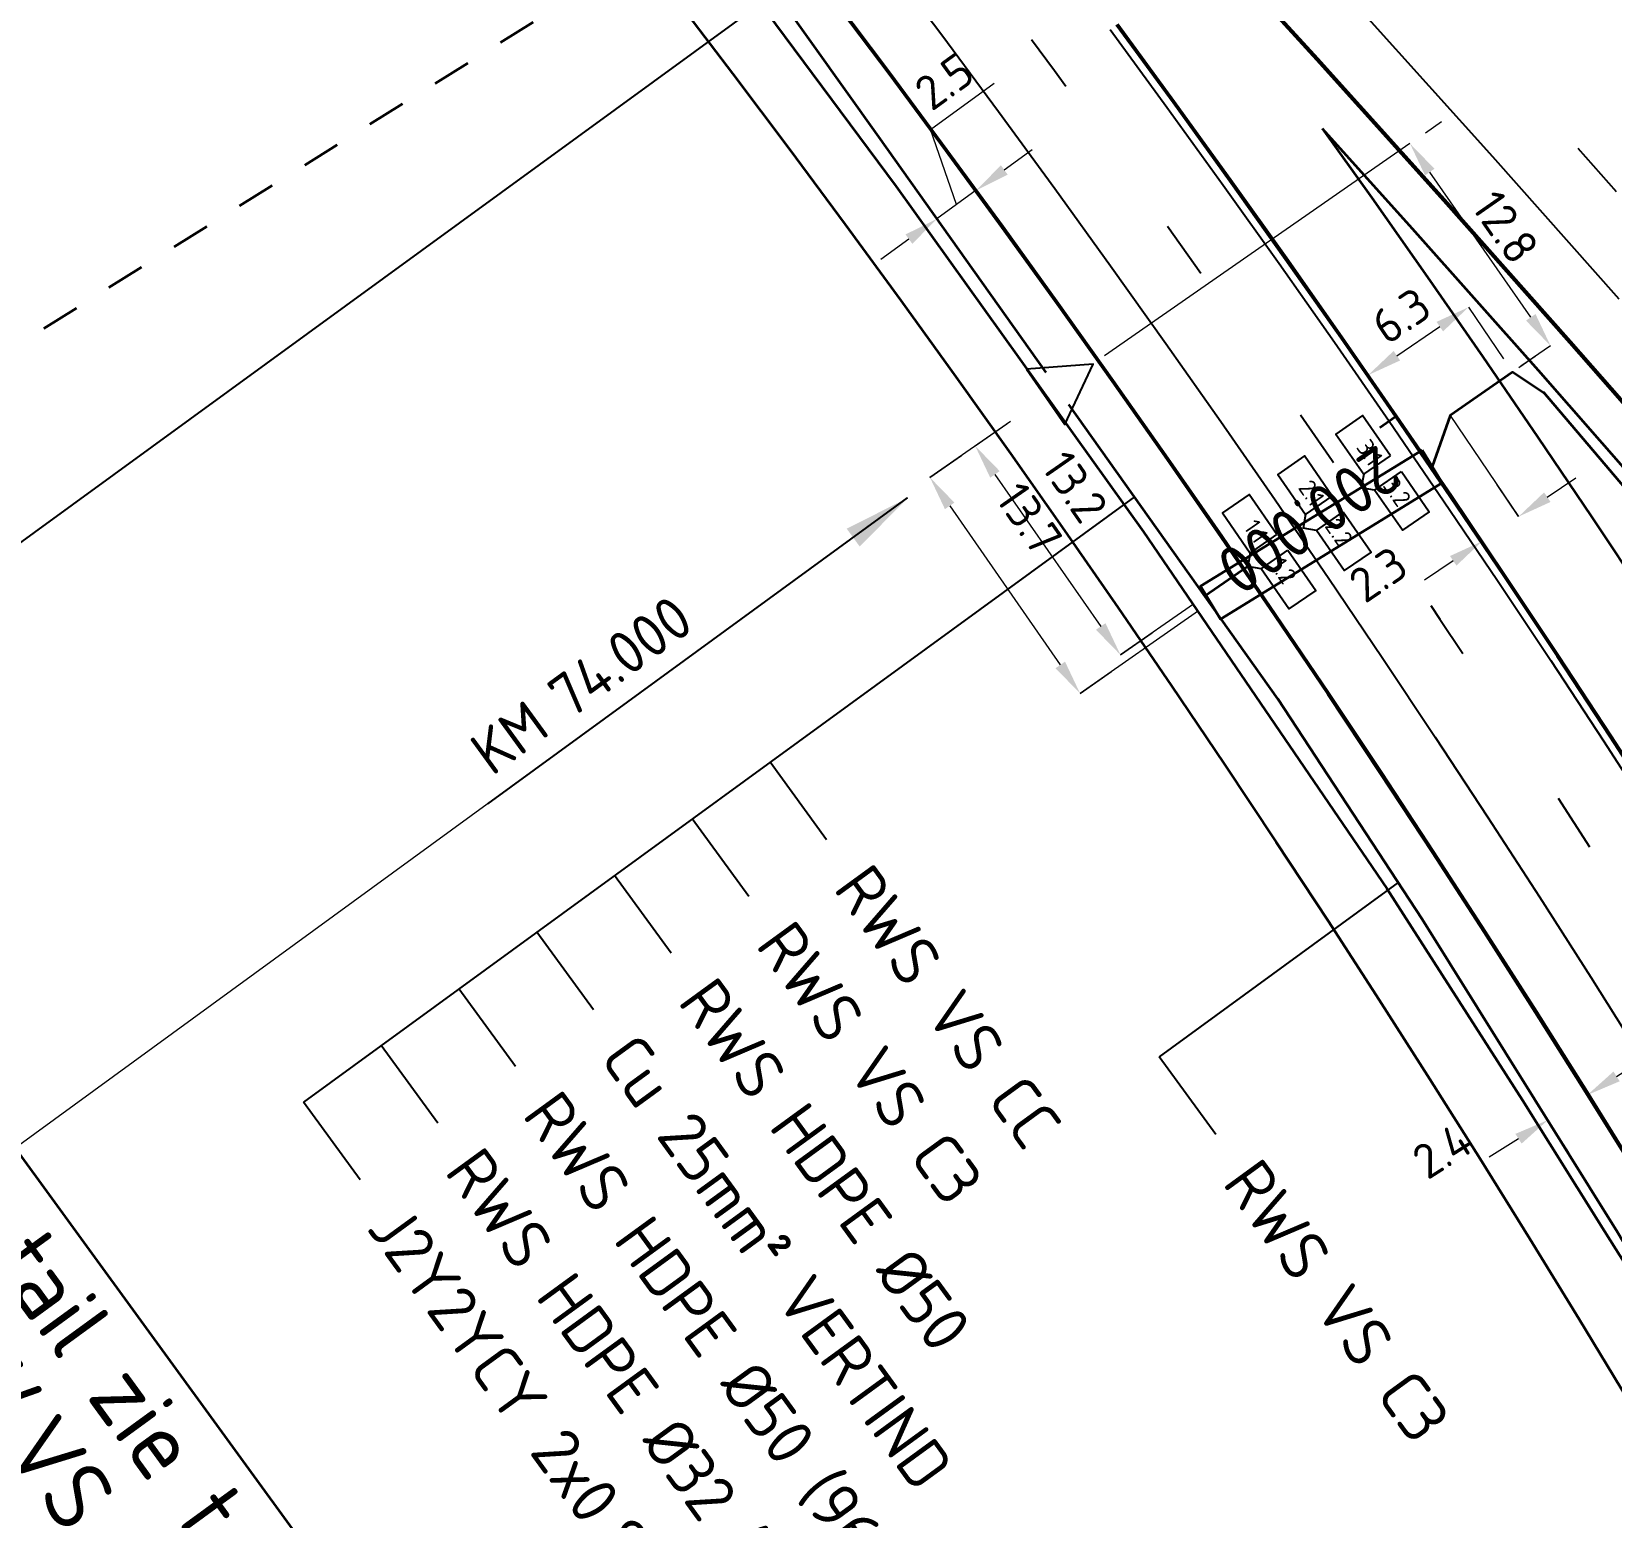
# Model space of a CAD drawing. Header units: metres. Extents: x 134219 to 139178, y 438661 to 444352.
# Drawn here: x 135017.6 to 135099.7, y 443465.8 to 443543 of the extents above; entities that cross this region are included whole.
import ezdxf
from ezdxf.enums import TextEntityAlignment as Align

# ---------------------------------------------------------------- set-up
doc = ezdxf.new("R2010")
doc.units = ezdxf.units.M
for name, pattern in [('13strp', [4, 1, -3]), ('39strp', [12, 3, -9]), ('XX-FASEGRENS', [4, 2, -2])]:
    doc.linetypes.add(name, pattern=pattern)
doc.layers.get('DEFPOINTS').update_dxf_attribs({"color": 193})
for name, color, linetype, lineweight in [('N-WE-AM-KILOMETRERING-S', 7, 'Continuous', 25), ('N-WE-KG-FASEGRENS-G', 7, 'XX-FASEGRENS', 35), ('N-WE-KL-ET_LS_OV-T35', 3, 'Continuous', 35), ('N-WE-KL-ET_LS_OV_KABEL-G', 10, 'KL-LS-OV-N', 35), ('N-WE-KL-ET_LS_OV_KABEL-M', 7, 'Continuous', 18), ('N-WE-KL-ET_LS_OV_KABEL-T25', 7, 'Continuous', 25), ('N-WE-KL-ET_MANTELBUIS-G', 10, 'Continuous', 35), ('N-WE-KL-MONITORING-T18', 1, 'Continuous', 25), ('N-WE-VW-VS-S', 160, 'Continuous', 25), ('N-WE-VW-VS-T18', 10, 'Continuous', 18), ('N-WE-VW-VS-T25', 7, 'Continuous', 25), ('N-WE-VW-VS_DRAAGCONSTRUCTIE-T18', 1, 'Continuous', 18), ('N-WE-VW-VS_DRAAGCONSTRUCTIE-T25', 7, 'Continuous', 25), ('Utd-ondergr-bs', 8, 'Continuous', 35), ('Utd-ondergr-nw', 8, '13strp', 35), ('X-XX-AL-AANPIJLING-G', 7, 'Continuous', 18), ('X-XX-AL-AANPIJLING-S', 7, 'Continuous', 25)]:
    doc.layers.add(name, color=color, linetype=linetype, lineweight=lineweight)
doc.layers.add('N-WE-KL-MONITORING-T25', color=2, linetype='Continuous')
doc.layers.add('Utd-weg-nw', color=8, linetype='Continuous')
doc.styles.add('alm a2ee v011$0$rtw_iso', font='NLCS-ISO.ttf')
doc.styles.add('ISO18', font='NLCS-ISO.ttf')
doc.styles.add('ISO25', font='NLCS-ISO.ttf')
doc.styles.add('NLCS-ISO', font='NLCS-ISO.ttf')
doc.styles.add('NLCS_18', font='NLCS-ISO.ttf', dxfattribs={"height": 1.799999952316284})
doc.linetypes.add('KL-LS-OV-N', pattern='A,4,-1,[103,NLCS.SHX,S=0.75,R=0,X=0,Y=0],-1,4,-1.5,["0V",Standard,S=1,R=0,X=0,Y=-0.5],-3', length=14.5)
doc.dimstyles.new('NLCS_t18_pijl_Dimension_l3_h1', dxfattribs={"dimtxt": 1.799999952316284, "dimasz": 1.8, "dimexe": 2, "dimexo": 2, "dimgap": 0.7, "dimtad": 1, "dimdec": 1, "dimzin": 0, "dimdsep": 46, "dimtxsty": 'NLCS_18', "dimcen": 2.5, "dimdle": 2, "dimclrd": 256, "dimclre": 256, "dimclrt": 256, "dimadec": 1, "dimazin": 0, "dimtfac": 1, "dimtdec": 1, "dimtofl": 0, "dimtmove": 1, "dimatfit": 0, "dimfxl": 0, "dimtolj": 1, "dimtzin": 0, "dimlwd": 18, "dimlwe": 18, "dimarcsym": 0})
doc.dimstyles.new('UTD', dxfattribs={"dimtxt": 1.8, "dimasz": 1.8, "dimexe": 0, "dimexo": 0, "dimgap": 0.5, "dimtad": 1, "dimdec": 1, "dimzin": 1, "dimdsep": 46, "dimtxsty": 'ISO18', "dimcen": 2.5, "dimclrd": 256, "dimclre": 256, "dimclrt": 1, "dimadec": 0, "dimazin": 0, "dimtfac": 1, "dimtdec": 1, "dimtmove": 0, "dimatfit": 3, "dimfxl": 0, "dimlwd": -1, "dimlwe": -1, "dimarcsym": 0})

# ---------------------------------------------------------------- blocks, each defined once
blk = doc.blocks.new('*D175')
at = {"layer": 'DEFPOINTS', "color": 0, "transparency": 16777216}
for p in [(135066.7015253324, 443534.7937759616), (135064.6594179234, 443533.3122893873), (135064.6594179233, 443533.3122893875)]:
    blk.add_point(p, dxfattribs=at)
at = {"layer": 'N-WE-KL-ET_LS_OV_KABEL-M', "linetype": 'Continuous', "lineweight": 18, "transparency": 16777216}
for p, q in [((135064.3201403175, 443537.9461321494), (135067.6388025337, 443540.3537202596)), ((135065.6804716278, 443534.0530326746), (135064.3201403175, 443537.9461321494)), ((135068.1584990137, 443535.8507658822), (135069.6154726949, 443536.9077558026)), ((135066.7015253324, 443534.7937759617), (135064.6594179233, 443533.3122893875)), ((135063.202444242, 443532.255299467), (135061.7454705607, 443531.1983095466))]:
    blk.add_line(p, q, dxfattribs=at)
at = {"layer": 'N-WE-KL-ET_LS_OV_KABEL-M', "lineweight": 18, "transparency": 16777216}
for p, q in [((135066.7015253324, 443534.7937759617), (135065.5270920874, 443536.4126356076)), ((135064.6594179233, 443533.3122893875), (135063.4849846783, 443534.9311490334))]:
    blk.add_line(p, q, dxfattribs=at)
at = {"layer": 'N-WE-KL-ET_LS_OV_KABEL-M', "transparency": 16777216}
for points in [[(135067.9823340269, 443536.093594829), (135068.3346640004, 443535.6079369353), (135066.7015253324, 443534.7937759617)], [(135063.0262792553, 443532.4981284139), (135063.3786092287, 443532.0124705202), (135064.6594179233, 443533.3122893875)]]:
    blk.add_solid(points, dxfattribs=at)
at = {"layer": 'N-WE-KL-ET_LS_OV_KABEL-M', "transparency": 16777216, "insert": (135065.0399248437, 443540.4450139019), "char_height": 1.799999952316284, "attachment_point": 5, "rotation": 35.95973906959391, "style": 'NLCS_18'}
blk.add_mtext('\\A1;2.5', dxfattribs=at)
blk = doc.blocks.new('SVW-VS_KAST_DS-SO')
blk.add_lwpolyline([(-1.749999999999993, -0.9895833333333144), (1.750000000000007, -0.9895833333333144), (7.105427357601002e-15, 2.010416666666686)], close=True)
at = {"layer": 'N-WE-VW-VS_DRAAGCONSTRUCTIE-T18', "linetype": 'ByBlock', "style": 'NLCS-ISO', "flags": 1}
for tag, p in [('OMSCHRIJVING_LEGENDA', (0, -8.430527452786919)), ('LEVERANCIER', (0, -12.21503754856531)), ('NABIJ_PORTAAL', (0, -15.99954764434369)), ('LOCATIE', (0, -19.78405774012208)), ('BPS-CODERING', (0, -23.56856783590047)), ('VOEDINGSPUNT', (0, -27.35307793167885)), ('GROEPSNUMMER', (0, -31.13758802745724)), ('POSITIE_X', (0, -34.92209812323563)), ('POSITIE_Y', (0, -38.70660821901402)), ('OVERIGE_OPMERKING(EN)_1', (0, -42.4911183147924)), ('OVERIGE_OPMERKING(EN)_2', (0, -46.27562841057079))]:
    blk.add_attdef(tag, p, '', height=1.8, dxfattribs=at)
at = {"layer": 'N-WE-VW-VS_DRAAGCONSTRUCTIE-T25', "linetype": 'ByBlock', "style": 'NLCS-ISO'}
blk.add_attdef('SOORT_KAST', text='', height=2.5, dxfattribs=at).set_placement((0, 5.268917656096164), align=Align.MIDDLE_CENTER)
blk = doc.blocks.new('SVW-TDI_HULP_DETECTIELUS-SO')
blk.add_line((0.5, 0.4999999999417923), (0, 0))
at = {"color": 0, "linetype": 'ByBlock'}
blk.add_lwpolyline([(0.5, 2.191673855308139), (3.037510783049519, 2.191673855308139), (3.037510783049519, 0.4999999999417924), (0.5, 0.4999999999417924)], close=True, dxfattribs=at)
at = {"layer": 'N-WE-VW-VS-T18', "linetype": 'ByBlock', "style": 'NLCS-ISO', "flags": 1}
for tag, p in [('OMSCHRIJVING_LEGENDA', (7.741442556910137, -6.191608380985087)), ('NABIJ_PORTAAL', (7.741442556910137, -9.976118476763475)), ('LOCATIE', (7.741442556910137, -13.76062857254186)), ('RIJSTROKEN', (7.741442556910137, -17.54513866832025)), ('OVERIGE_OPMERKING(EN)_1', (7.741442556910137, -21.32964876409864)), ('OVERIGE_OPMERKING(EN)_2', (7.741442556910137, -25.11415885987702))]:
    blk.add_attdef(tag, p, '', height=1.8, dxfattribs=at)
at = {"layer": 'N-WE-VW-VS-T25', "linetype": 'ByBlock', "style": 'NLCS-ISO'}
blk.add_attdef('LUSNUMMER', text='', height=1.8, dxfattribs=at).set_placement((2.263756269392616, 1.345836927624966), align=Align.MIDDLE)
blk = doc.blocks.new('*D542')
at = {"layer": 'DEFPOINTS', "color": 0, "transparency": 16777216}
for p in [(135094.8888408688, 443517.8376632251), (135094.8888408688, 443517.8376632252), (135092.9813777058, 443516.5472097653)]:
    blk.add_point(p, dxfattribs=at)
at = {"layer": 'N-WE-KL-ET_LS_OV_KABEL-M', "lineweight": 18, "transparency": 16777216}
for p, q in [((135094.8888408688, 443517.8376632252), (135093.7681561604, 443519.4941854208)), ((135092.9813777058, 443516.5472097653), (135091.8606929974, 443518.2037319608))]:
    blk.add_line(p, q, dxfattribs=at)
at = {"layer": 'N-WE-KL-ET_LS_OV_KABEL-M', "linetype": 'Continuous', "lineweight": 18, "transparency": 16777216}
for p, q in [((135096.3797108448, 443518.8462794628), (135097.8705808207, 443519.8548957004)), ((135091.4905077298, 443515.5385935277), (135089.9996377538, 443514.5299772902))]:
    blk.add_line(p, q, dxfattribs=at)
at = {"layer": 'N-WE-KL-ET_LS_OV_KABEL-M', "transparency": 16777216}
for points in [[(135096.2116081385, 443519.0947577921), (135096.5478135511, 443518.5978011334), (135094.8888408688, 443517.8376632252)], [(135091.3224050235, 443515.7870718571), (135091.658610436, 443515.2901151985), (135092.9813777058, 443516.5472097653)]]:
    blk.add_solid(points, dxfattribs=at)
at = {"layer": 'N-WE-KL-ET_LS_OV_KABEL-M', "transparency": 16777216, "insert": (135087.5955441871, 443514.8352971078), "char_height": 1.799999952316284, "attachment_point": 5, "rotation": 34.07947712289621, "style": 'NLCS_18'}
blk.add_mtext('\\A1;2.3', dxfattribs=at)
blk = doc.blocks.new('*D543')
at = {"layer": 'DEFPOINTS', "color": 0, "transparency": 16777216}
for p in [(135092.2829015807, 443528.7167076983), (135092.2829015807, 443528.7167076983), (135087.0692510669, 443525.1895238059)]:
    blk.add_point(p, dxfattribs=at)
at = {"layer": 'N-WE-KL-ET_LS_OV_KABEL-M', "lineweight": 18, "transparency": 16777216}
for p, q in [((135092.2829015807, 443528.7167076983), (135093.4035862891, 443527.0601855027)), ((135087.069251067, 443525.1895238057), (135088.1899357754, 443523.5330016102))]:
    blk.add_line(p, q, dxfattribs=at)
at = {"layer": 'N-WE-KL-ET_LS_OV_KABEL-M', "linetype": 'Continuous', "lineweight": 18, "transparency": 16777216}
blk.add_line((135088.560121043, 443526.1981400433), (135090.7920316047, 443527.7080914607), dxfattribs=at)
at = {"layer": 'N-WE-KL-ET_LS_OV_KABEL-M', "transparency": 16777216}
for points in [[(135090.6239288985, 443527.95656979), (135090.960134311, 443527.4596131314), (135092.2829015807, 443528.7167076983)], [(135088.3920183367, 443526.4466183726), (135088.7282237493, 443525.949661714), (135087.069251067, 443525.1895238057)]]:
    blk.add_solid(points, dxfattribs=at)
at = {"layer": 'N-WE-KL-ET_LS_OV_KABEL-M', "transparency": 16777216, "insert": (135088.7795285704, 443528.2783334887), "char_height": 1.799999952316284, "attachment_point": 5, "rotation": 34.07947712312741, "style": 'NLCS_18'}
blk.add_mtext('\\A1;6.3', dxfattribs=at)
blk = doc.blocks.new('*D557')
at = {"layer": 'DEFPOINTS', "color": 0, "transparency": 16777216}
for p in [(135066.6462903048, 443521.5078062165), (135074.1975567232, 443510.6482444713), (135074.1975567232, 443510.6482444713)]:
    blk.add_point(p, dxfattribs=at)
at = {"layer": 'N-WE-KL-ET_LS_OV_KABEL-M', "lineweight": 18, "transparency": 16777216}
for p, q in [((135066.6462903048, 443521.5078062165), (135068.2883283072, 443522.64960795)), ((135074.1975567232, 443510.6482444713), (135075.8395947257, 443511.7900462048))]:
    blk.add_line(p, q, dxfattribs=at)
at = {"layer": 'N-WE-KL-ET_LS_OV_KABEL-M', "linetype": 'Continuous', "lineweight": 18, "transparency": 16777216}
blk.add_line((135067.6739118649, 443520.0299720144), (135073.1699351631, 443512.1260786735), dxfattribs=at)
at = {"layer": 'N-WE-KL-ET_LS_OV_KABEL-M', "transparency": 16777216}
for points in [[(135067.9202175652, 443520.2012422744), (135067.4276061646, 443519.8587017543), (135066.6462903048, 443521.5078062165)], [(135073.4162408634, 443512.2973489335), (135072.9236294628, 443511.9548084134), (135074.1975567232, 443510.6482444713)]]:
    blk.add_solid(points, dxfattribs=at)
at = {"layer": 'N-WE-KL-ET_LS_OV_KABEL-M', "transparency": 16777216, "insert": (135071.8312840628, 443519.386525805), "char_height": 1.799999952316284, "attachment_point": 5, "rotation": 304.81306984933923, "style": 'NLCS_18'}
blk.add_mtext('\\A1;13.2', dxfattribs=at)
blk = doc.blocks.new('*D558')
at = {"layer": 'DEFPOINTS', "color": 0, "transparency": 16777216}
for p in [(135064.2929270262, 443519.8713798567), (135072.0967977604, 443508.6485449846), (135072.0967977604, 443508.6485449846)]:
    blk.add_point(p, dxfattribs=at)
at = {"layer": 'N-WE-KL-ET_LS_OV_KABEL-M', "lineweight": 18, "transparency": 16777216}
for p, q in [((135064.2929270262, 443519.8713798567), (135065.9349650287, 443521.0131815901)), ((135072.0967977604, 443508.6485449846), (135073.7388357628, 443509.7903467182))]:
    blk.add_line(p, q, dxfattribs=at)
at = {"layer": 'N-WE-KL-ET_LS_OV_KABEL-M', "linetype": 'Continuous', "lineweight": 18, "transparency": 16777216}
blk.add_line((135065.3205485864, 443518.3935456545), (135071.0691762003, 443510.1263791869), dxfattribs=at)
at = {"layer": 'N-WE-KL-ET_LS_OV_KABEL-M', "transparency": 16777216}
for points in [[(135065.5668542867, 443518.5648159145), (135065.074242886, 443518.2222753945), (135064.2929270262, 443519.8713798567)], [(135071.3154819006, 443510.2976494469), (135070.8228704999, 443509.9551089269), (135072.0967977604, 443508.6485449846)]]:
    blk.add_solid(points, dxfattribs=at)
at = {"layer": 'N-WE-KL-ET_LS_OV_KABEL-M', "transparency": 16777216, "insert": (135069.4640267536, 443517.7355655869), "char_height": 1.799999952316284, "attachment_point": 5, "rotation": 304.8130698493567, "style": 'NLCS_18'}
blk.add_mtext('\\A1;13.7', dxfattribs=at)
blk = doc.blocks.new('*D559')
at = {"layer": 'DEFPOINTS', "color": 0, "transparency": 16777216}
for p in [(135089.2430303181, 443537.2205953726, 3.5829251905873), (135089.2430303181, 443537.2205953726), (135096.5483481313, 443526.7147351018, 3.5829251905873)]:
    blk.add_point(p, dxfattribs=at)
at = {"layer": 'N-WE-KL-ET_LS_OV_KABEL-M', "lineweight": 18, "transparency": 16777216}
for p, q in [((135090.0433735784, 443537.7771192294), (135090.8850683205, 443538.3623971061)), ((135095.7480048709, 443526.158211245), (135094.9063101288, 443525.5729333683))]:
    blk.add_line(p, q, dxfattribs=at)
at = {"layer": 'N-WE-KL-ET_LS_OV_KABEL-M', "linetype": 'Continuous', "lineweight": 18, "transparency": 16777216}
blk.add_line((135095.5207265711, 443528.1925693039), (135090.2706518782, 443535.7427611705), dxfattribs=at)
at = {"layer": 'N-WE-KL-ET_LS_OV_KABEL-M', "transparency": 16777216}
for points in [[(135090.5169575785, 443535.9140314305), (135090.0243461779, 443535.5714909105), (135089.2430303181, 443537.2205953726)], [(135095.7670322714, 443528.3638395639), (135095.2744208708, 443528.0212990439), (135096.5483481312, 443526.7147351017)]]:
    blk.add_solid(points, dxfattribs=at)
at = {"layer": 'N-WE-KL-ET_LS_OV_KABEL-M', "transparency": 16777216, "insert": (135094.209319607, 443532.8811066104), "char_height": 1.799999952316284, "attachment_point": 5, "rotation": 304.8130698490653, "style": 'NLCS_18'}
blk.add_mtext('\\A1;12.8', dxfattribs=at)
blk = doc.blocks.new('SAL-AM_KILOMETRERING-SO')
blk.add_lwpolyline([(-37, 0), (-28, 0), (-10, 0)])
at = {"style": 'ISO25'}
blk.add_text('KM', height=2.25, dxfattribs=at).set_placement((-36, 1))
blk.add_attdef('KM', (-31, 1), '', height=2.25, dxfattribs=at)
blk = doc.blocks.new('*D596')
at = {"layer": 'DEFPOINTS', "color": 0, "transparency": 16777216}
for p in [(135098.4607631706, 443487.7776293861), (135098.4607631706, 443487.7776293861), (135096.4022482435, 443486.469614767)]:
    blk.add_point(p, dxfattribs=at)
at = {"layer": 'N-WE-KL-ET_LS_OV_KABEL-M', "linetype": 'Continuous', "lineweight": 18, "transparency": 16777216}
for p, q in [((135099.9800051637, 443488.7429810144), (135101.4992471568, 443489.7083326428)), ((135094.8830062504, 443485.5042631386), (135093.3637642573, 443484.5389115102))]:
    blk.add_line(p, q, dxfattribs=at)
at = {"layer": 'N-WE-KL-ET_LS_OV_KABEL-M', "lineweight": 18, "transparency": 16777216}
for p, q in [((135098.4607631706, 443487.7776293861), (135099.533376091, 443486.0895827271)), ((135096.4022482435, 443486.4696147669), (135097.4748611639, 443484.781568108))]:
    blk.add_line(p, q, dxfattribs=at)
at = {"layer": 'N-WE-KL-ET_LS_OV_KABEL-M', "transparency": 16777216}
for points in [[(135099.8191132256, 443488.9961880132), (135100.1408971017, 443488.4897740156), (135098.4607631706, 443487.7776293861)], [(135094.7221143123, 443485.7574701374), (135095.0438981885, 443485.2510561397), (135096.4022482435, 443486.4696147669)]]:
    blk.add_solid(points, dxfattribs=at)
at = {"layer": 'N-WE-KL-ET_LS_OV_KABEL-M', "transparency": 16777216, "insert": (135090.9249411858, 443484.8849249406), "char_height": 1.799999952316284, "attachment_point": 5, "rotation": 32.43255577602772, "style": 'NLCS_18'}
blk.add_mtext('\\A1;2.4', dxfattribs=at)

msp = doc.modelspace()

# ---------------------------------------------------------------- linework, layer by layer
at = {"layer": 'N-WE-KG-FASEGRENS-G'}
msp.add_line((135145.3910606118, 443607.1865647149), (134997.7161054219, 443514.773025777), dxfattribs=at)
at = {"layer": 'N-WE-KL-ET_LS_OV-T35'}
msp.add_line((135006.0642198875, 443499.6853033218), (135039.5249548879, 443453.7419322024), dxfattribs=at)
at = {"layer": 'N-WE-KL-ET_LS_OV_KABEL-G', "flags": 128}
for points in [[(135070.3364789432, 443525.3189332469), (135061.636497615, 443537.568590055), (135049.623964245, 443554.445125185), (135040.96630719, 443565.332508459), (135028.847905264, 443580.06889571), (135021.815599664, 443588.208747382), (135011.940647327, 443599.752485246), (135004.96011026, 443607.566205883), (135005.012006699, 443607.538438607)], [(135080.8107087928, 443515.2467424875), (135078.5858056888, 443513.7038023956)], [(135078.8759980068, 443513.3625056734), (135078.8427147367, 443513.3420720021)]]:
    msp.add_lwpolyline(points, dxfattribs=at)
for points, elevation in [([(135141.8305491712, 443469.7382616436), (135128.535311883, 443485.957805811), (135113.641055705, 443503.760110014), (135096.19987696, 443524.278291334), (135096.188644925, 443524.270891984), (135094.563067161, 443525.346317378), (135091.337071125, 443523.087654922), (135090.399460366, 443520.4371302926)], 3.5829251905873), ([(135195.184066598, 443242.527258172), (135192.748231742, 443242.350677892), (135163.701624933, 443338.494084985), (135157.110627399, 443355.8307314671), (135143.841177462, 443386.736409432), (135125.657480701, 443428.882060729), (135120.81650529, 443437.42395002), (135121.081112424, 443444.034185439), (135118.565988656, 443449.641330379), (135118.46105821, 443449.383048586), (135107.785583546, 443467.562767297), (135100.033412214, 443480.652653509), (135089.879044621, 443496.919493389), (135082.37576231, 443508.367507273), (135071.5095124727, 443523.6672908331)], 2.009605204724)]:
    msp.add_lwpolyline(points, dxfattribs=dict(at, elevation=elevation))
at = {"layer": 'N-WE-KL-ET_LS_OV_KABEL-M'}
for points in [[(135089.2430303181, 443537.2205953726), (135073.3710797968, 443526.1839320358)], [(135068.4749077413, 443522.7793471649), (135064.2929270262, 443519.8713798567)], [(135078.257033524, 443512.9321047215), (135072.0967977604, 443508.6485449846)], [(135077.9932759877, 443513.2876223843), (135074.1975567232, 443510.6482444713)]]:
    msp.add_lwpolyline(points, dxfattribs=at)
at = {"layer": 'N-WE-KL-ET_LS_OV_KABEL-M', "elevation": 3.5829251905873}
for points in [[(135092.2829015806, 443528.7167076983), (135094.1011316405, 443526.0291199867)], [(135096.5483481312, 443526.7147351017), (135095.0120886549, 443525.6558196499)], [(135091.337071125, 443523.0876549222), (135094.8888408688, 443517.8376632252)]]:
    msp.add_lwpolyline(points, dxfattribs=at)
at = {"layer": 'N-WE-KL-ET_MANTELBUIS-G', "flags": 128}
msp.add_lwpolyline([(135089.8762610072, 443521.2893406135), (135078.352798648, 443514.2147159943), (135079.3991973655, 443512.5102953525), (135090.9226597247, 443519.5849199717)], close=True, dxfattribs=at)
at = {"layer": 'Utd-ondergr-bs', "flags": 128}
for points in [[(135007.806, 443599.334), (135008.543, 443598.799), (135011.699, 443597.398), (135013.108, 443596.246), (135015.945, 443593.108), (135020.936, 443586.39), (135022.694, 443584.37), (135023.512, 443582.976), (135024.165, 443581.512), (135025.086, 443580.383), (135026.252, 443579.631), (135027.879, 443578.861), (135029.277, 443577.409), (135032.515, 443573.193), (135039.755, 443564.853), (135050.955, 443550.6), (135062.535, 443534.996), (135075.398, 443517.04), (135088.041, 443498.503), (135095.082, 443487.517), (135099.355, 443480.692)], [(135194.917, 443244.022), (135195.237, 443245.831), (135195.455, 443247.82), (135195.128, 443250.291), (135192.028, 443262.986), (135189.04, 443274.216), (135184.955, 443288.267), (135181.052, 443300.59), (135176.372, 443314.03), (135171.123, 443328.752), (135166.394, 443340.482), (135160.9, 443355.199), (135156.216, 443367.631), (135150.532, 443381.754), (135145.808, 443392.908), (135141.784, 443402.843), (135135.458, 443416.054), (135127.825, 443430.775), (135120.793, 443444.346), (135112.747, 443458.593), (135106.574, 443469.231), (135099.355, 443480.692)]]:
    msp.add_lwpolyline(points, dxfattribs=at)
at = {"layer": 'Utd-ondergr-nw', "color": 7, "linetype": 'Continuous'}
msp.add_line((135088.4924, 443523.0148), (135087.6689, 443522.4475), dxfattribs=at)
at = {"layer": 'Utd-ondergr-nw', "linetype": 'Continuous', "flags": 128}
for points in [[(135036.7962421505, 443591.6493321814), (135043.735867331, 443584.6353247963), (135048.6350804464, 443579.6268163525), (135050.6285785953, 443577.5752094524), (135057.4740696018, 443570.4692999311), (135064.2720361077, 443563.3179120498), (135071.0221759821, 443556.1213636465), (135077.72418922, 443548.8799745669), (135084.3777779553, 443541.5940666491), (135090.9826464739, 443534.2639637101), (135097.5385012272, 443526.8899915311), (135104.045050845, 443519.4724778429)], [(135036.845838387, 443591.6987306968), (135043.7857917863, 443584.6843915748), (135048.6852366166, 443579.675646247), (135050.6788290507, 443577.6239423133), (135057.5246438238, 443570.5176967085), (135064.3229318486, 443563.3659705927), (135071.07339098, 443556.1690818191), (135077.7757211986, 443548.9273502483), (135084.4296246242, 443541.6410977338), (135091.0348055288, 443534.3106481077), (135097.5909703501, 443526.9363271669), (135104.097827704, 443519.5184626574)], [(135059.2064411986, 443544.7686074444), (135062.1684495643, 443540.8222911288), (135065.1057419553, 443536.8575440461), (135068.0182036916, 443532.8745209912), (135070.9057210622, 443528.8733774727), (135073.7681813303, 443524.8542697068), (135076.6054727373, 443520.8173546107), (135079.4174845071, 443516.7627897972), (135082.204106851, 443512.690733568), (135084.9652309711, 443508.6013449078), (135087.7007490654, 443504.494783478), (135090.4105543314, 443500.3712096104), (135093.0945409707, 443496.2307843012), (135095.7526041926, 443492.0736692043), (135098.3846402189, 443487.9000266253), (135100.9905462873, 443483.7100195151)], [(135059.2622941749, 443544.8108027646), (135062.2245651033, 443540.8641366337), (135065.1621178663, 443536.8990381019), (135068.0748377734, 443532.9156619779), (135070.9626111036, 443528.9141637841), (135073.8253251102, 443524.8946997504), (135076.6628680246, 443520.8574268079), (135079.475129061, 443516.8025025836), (135082.2619984208, 443512.7300853931), (135085.0233672967, 443508.6403342352), (135087.7591278769, 443504.5334087854), (135090.4691733495, 443500.4094693898), (135093.1533979067, 443496.2686770588), (135095.8116967487, 443492.1111934606), (135098.4439660879, 443487.9371809154), (135101.0501031529, 443483.7468023883)], [(135051.7174052359, 443543.9160960609), (135054.0360513969, 443540.8625263779), (135056.9737539498, 443536.9485929639), (135059.8869433439, 443533.0163800229), (135062.7755058399, 443529.0660410798), (135065.6393286601, 443525.097730367), (135068.4782999928, 443521.1116028188), (135071.2923089963, 443517.1078140648), (135074.0812458038, 443513.0865204244), (135076.8450015273, 443509.0478789004), (135079.5834682618, 443504.9920471728), (135082.2965390898, 443500.9191835928), (135084.9841080852, 443496.8294471767), (135087.6460703178, 443492.7229975994), (135090.2823218569, 443488.5999951884), (135092.8927597759, 443484.4606009175), (135095.4772821556, 443480.3049764004), (135098.035788089, 443476.1332838844), (135100.5681776849, 443471.9456862446)], [(135073.9809210755, 443543.3898939744), (135076.9340262728, 443539.3512877541), (135079.8618390054, 443535.2943081988), (135082.764244963, 443531.2191137046), (135085.6411308276, 443527.1258633786), (135088.4923842773, 443523.014717033), (135091.317893991, 443518.8858351787), (135094.1175496528, 443514.739379019), (135096.8912419561, 443510.5755104432), (135099.6388626082, 443506.3943920209), (135102.3603043339, 443502.1961869947)], [(135074.0372969864, 443543.4313880302), (135076.9906603545, 443539.3924287408), (135079.9187290468, 443535.3350945101), (135082.8213887429, 443531.2595437481), (135085.698526115, 443527.1659355758), (135088.5500288312, 443523.0544298194), (135091.3757855609, 443518.9251870038), (135094.1756859783, 443514.7783683463), (135096.9496207676, 443510.6141357506), (135099.6974816263, 443506.4326518003), (135102.41916127, 443502.2340797522)], [(135084.6824655103, 443538.0094008726), (135089.3582644747, 443532.8100781847), (135095.904462827, 443525.4469674473), (135102.4014286673, 443518.0403793348), (135103.8851475813, 443516.3348804959), (135108.8508190808, 443510.5888476418), (135115.2583104448, 443503.0899034773), (135121.6267230916, 443495.5461425452), (135127.9587849929, 443487.9602968612), (135134.257275402, 443480.3350565525), (135140.5250214468, 443472.6730728823), (135143.9686530373, 443468.4338577831), (135146.7648947965, 443464.9769613732), (135152.9798083983, 443457.2493050195), (135159.1727132762, 443449.4926575831), (135165.3465953879, 443441.7095469658), (135171.5044725317, 443433.9024786516), (135177.6493912979, 443426.0739392139), (135183.7844240562, 443418.2263998781), (135189.9126659755, 443410.3623201389), (135196.0372320648, 443402.4841514202), (135202.161254231, 443394.5943407767)], [(135084.6824655102, 443538.0094008726), (135087.2541133823, 443534.3957599829), (135090.1507605461, 443530.2743931629), (135093.0215992261, 443526.1350073956), (135095.8665173368, 443521.9777642947), (135098.6854038042, 443517.8028261706), (135101.4781485713, 443513.6103560248)]]:
    msp.add_lwpolyline(points, dxfattribs=at)
at = {"layer": 'Utd-weg-nw', "linetype": '39strp', "flags": 128}
for points in [[(134972.8593124578, 443666.5553642367), (134978.7252457346, 443661.2614989993), (134979.3425813506, 443660.7024418705), (134986.7101362548, 443654.0001601813), (134994.0451229105, 443647.2678423502), (135001.3447142957, 443640.5027250773), (135008.6060449959, 443633.702088192), (135015.8262081834, 443626.8632582774), (135023.0022526913, 443619.9836123752), (135027.1754993085, 443615.9420719757), (135030.1314468301, 443613.0603879573), (135037.2139594312, 443606.0903364125), (135044.2498479775, 443599.0732233562), (135051.2387997642, 443592.0093606589), (135056.1728363102, 443586.9652519173), (135058.1805041722, 443584.899062269), (135065.0746526826, 443577.7426441985), (135071.9209388898, 443570.5404245094), (135078.7190585157, 443563.292723299), (135085.4687094226, 443555.9998626863), (135092.1695916272, 443548.6621667971), (135098.8214073137, 443541.2799617501), (135105.4238608468, 443533.8535756421), (135111.9766587852, 443526.3833385335), (135113.4731281341, 443524.6631833795), (135118.4804725311, 443518.8689306381), (135124.9387733954, 443511.310526146), (135131.3543632798, 443503.7108848172), (135137.7300356357, 443496.0727971463), (135144.0686311436, 443488.3990071049), (135150.373034195, 443480.6922152872), (135153.8354215211, 443476.4299117905), (135156.6461694581, 443472.9550821459), (135162.8909985223, 443465.1902313083), (135169.1105166153, 443457.4002529694), (135175.3077493851, 443449.5877073503), (135181.4857497419, 443441.7551282207), (135187.6475947521, 443433.9050264746), (135193.7963825778, 443426.0398937549), (135199.9352294535, 443418.1622061206), (135206.0672666959, 443410.2744277501), (135212.1956377349, 443402.3790146746), (135217.6868105408, 443395.2993709964), (135218.3234820709, 443394.4784341968), (135224.4518775392, 443386.5763604827), (135230.5802730075, 443378.6742867686), (135236.7086684759, 443370.7722130544), (135242.8370639442, 443362.8701393403), (135245.2432343352, 443359.7675758883), (135248.9654594125, 443354.9680656261), (135250.4311088059, 443353.0782284565)], [(134970.5181789868, 443663.9536159647), (134976.3762933614, 443658.6668077367), (134976.992757919, 443658.108539436), (134984.3493543324, 443651.4162273813), (134991.6723954182, 443644.694874366), (134998.9590675715, 443637.9417311868), (135006.2065200768, 443631.1540928697), (135013.4118621174, 443624.3293022648), (135020.5721598814, 443617.4647537179), (135024.735780215, 443613.4325360137), (135027.6847867979, 443610.557618554), (135034.7506687632, 443603.6039335721), (135041.7700361529, 443596.6032975851), (135048.7425769965, 443589.5560217312), (135053.6650278004, 443584.5237571952), (135055.6679814042, 443582.4624192216), (135062.5459415815, 443575.3228053263), (135069.3761518425, 443568.1374973602), (135076.1583086233, 443560.9068146694), (135082.8921104959, 443553.6310786161), (135089.5772581812, 443546.3106125654), (135096.2134545628, 443538.9457418699), (135102.8004046996, 443531.5367938561), (135109.3378158394, 443524.0840978094), (135110.8307712888, 443522.3679817974), (135115.826631029, 443516.5870180014), (135122.2709292752, 443509.0450002137), (135128.6735175587, 443501.4607589942), (135135.0371712853, 443493.8370687213), (135141.364714207, 443486.1766585275), (135147.6590149337, 443478.4822154118), (135151.1162333563, 443474.2262748593), (135153.9229835277, 443470.7563874447), (135160.1595681732, 443463.0017870555), (135166.3717519156, 443455.2209943983), (135172.5625494646, 443447.4165607876), (135178.735004054, 443439.5910121977), (135184.8921843513, 443431.7468528201), (135191.0371814104, 443423.8865686707), (135197.1731056604, 443416.0126312438), (135203.3030839236, 443408.1275012025), (135209.4302564543, 443400.2336321044), (135214.9210847408, 443393.1544325825), (135215.5577562709, 443392.3334957829), (135221.6861517392, 443384.4314220688), (135227.8145472075, 443376.5293483547), (135233.9429426759, 443368.6272746405), (135240.0713381442, 443360.7252009264), (135242.4775085353, 443357.6226374744), (135246.1997336125, 443352.8231272122), (135249.0384383196, 443349.1628455016)], [(134965.2264976647, 443658.2667681231), (134965.3601326986, 443658.1429674901), (134968.4107232197, 443655.3068252114), (134972.0707777086, 443651.8769336187), (134975.7158000684, 443648.4296472019), (134979.3447654414, 443644.9640447997), (134982.956634375, 443641.4792188152), (134986.550352148, 443637.9742761403), (134990.1248481181, 443634.4483391024), (134993.6790350914, 443630.9005464299), (134994.9036242606, 443629.6679985347), (134997.8204671046, 443626.7104405303), (135000.7218494893, 443623.7377148528), (135002.3856730777, 443622.0189082613), (135003.4523413133, 443620.9115379628), (135006.8912093546, 443617.3121089921), (135010.3075196022, 443613.6912628738), (135013.7011386738, 443610.049140976), (135017.0719340728, 443606.3858854977), (135020.4197741936, 443602.7016394628), (135023.744528327, 443598.9965467146), (135027.0460666654, 443595.2707519105), (135030.324260307, 443591.5244005163), (135033.5789812619, 443587.7576388002), (135036.8101024565, 443583.9706138271), (135040.0174977387, 443580.1634734535), (135043.2010418827, 443576.3363663208), (135046.3606105936, 443572.4894418504), (135049.4960805131, 443568.622850237), (135052.6073292235, 443564.7367424434), (135055.6942352526, 443560.8312701944), (135058.756678079, 443556.9065859706), (135061.794538136, 443552.962843003), (135062.4490842067, 443552.1063992585), (135064.8076968171, 443549.0001952666), (135067.7960364799, 443545.0187974742), (135070.7594404511, 443541.0188050712), (135073.697793031, 443537.0003742285), (135076.6109794979, 443532.9636618372), (135079.4988861127, 443528.9088255021), (135082.3614001233, 443524.8360235354), (135085.1984097691, 443520.745414951), (135088.009804285, 443516.6371594579), (135090.7954739063, 443512.5114174541), (135093.5553098724, 443508.3683500203), (135096.2892044315, 443504.2081189137), (135098.9970508445, 443500.0308865615), (135101.6787433895, 443495.8368160548), (135104.3341773655, 443491.6260711421), (135106.9632490967, 443487.3988162228), (135109.5658559369, 443483.155216341), (135112.1418962727, 443478.895437179), (135114.6912695281, 443474.6196450506), (135117.2138761684, 443470.328006895), (135119.709617704, 443466.0206902698), (135122.1783966939, 443461.6978633453), (135124.6201167498, 443457.3596948966), (135126.1119909515, 443454.677501654), (135127.0346825402, 443453.0063542983), (135129.4219997934, 443448.6380115172), (135131.781975302, 443444.2548371059), (135134.1145169256, 443439.8570021959), (135136.4195335951, 443435.4446784914), (135137.793714612, 443432.7817957618)]]:
    msp.add_lwpolyline(points, dxfattribs=at)
at = {"layer": 'Utd-weg-nw', "linetype": 'Continuous', "flags": 128}
for points in [[(135039.2193725619, 443594.0628025063), (135046.1750335783, 443587.0325874056), (135051.0855676188, 443582.012505481), (135053.0836722715, 443579.9561578015), (135059.9449815919, 443572.8338282005), (135066.7586565939, 443565.6659151497), (135073.5243944484, 443558.4527372218), (135080.241894457, 443551.1946150011), (135086.9108580654, 443543.8918710698), (135093.5309888762, 443536.544829993), (135100.1019926625, 443529.1538183048)], [(135061.9352580384, 443546.8301502296), (135064.9100944719, 443542.8667429381), (135067.8601078892, 443538.8848250583), (135070.7851831134, 443534.8845520556), (135073.6852059411, 443530.8660801118), (135076.5600631474, 443526.8295661199), (135079.4096424894, 443522.7751676766), (135082.2338327117, 443518.7030430773), (135085.0325235496, 443514.6133513092), (135087.8056057344, 443510.5062520457), (135090.552970997, 443506.3819056396), (135093.2745120725, 443502.2404731172), (135095.9701227041, 443498.0821161716), (135098.6396976475, 443493.9069971571), (135101.2831326749, 443489.7152790822)], [(135073.658773013, 443543.1527850841), (135076.6104029486, 443539.1161964015), (135079.5367530546, 443535.0612435626), (135082.437709078, 443530.9880848843), (135085.3131577572, 443526.8968793942), (135088.1629868265, 443522.7877868248), (135090.9870850204, 443518.6609676066), (135093.7853420781, 443514.5165828625), (135096.5576487478, 443510.3547944009), (135099.3038967905, 443506.1757647102), (135102.023978985, 443501.9796569514)]]:
    msp.add_lwpolyline(points, dxfattribs=at)
at = {"layer": 'X-XX-AL-AANPIJLING-S'}
for p, q in [((135056.2855524061, 443545.0861895501), (134958.1935223094, 443473.6453843861)), ((135074.9204744886, 443518.8646237347), (135031.732345894, 443487.4105425287)), ((135058.9261120814, 443501.0303472449), (135055.9825284466, 443505.0720443372)), ((135054.8844149892, 443498.0867636102), (135051.9408313545, 443502.1284607024)), ((135050.8427178972, 443495.1431799755), (135047.8991342625, 443499.1848770676)), ((135088.6359996991, 443498.8160494472), (135076.2037658483, 443489.7616054175)), ((135046.8010208052, 443492.1995963407), (135043.8574371704, 443496.2412934329)), ((135042.7593237131, 443489.2560127059), (135039.8157400784, 443493.2977097981)), ((135038.7176266209, 443486.3124290713), (135035.7740429862, 443490.3541261635)), ((135079.1473494833, 443485.719908325), (135076.2037658485, 443489.7616054172)), ((135034.6759295287, 443483.3688454367), (135031.7323458939, 443487.4105425289))]:
    msp.add_line(p, q, dxfattribs=at)

# ---------------------------------------------------------------- block references
at = {"layer": 'N-WE-AM-KILOMETRERING-S'}
ref = msp.add_blockref('SAL-AM_KILOMETRERING-SO', (135071.2194816837, 443524.6910083242), dxfattribs=dict(at, rotation=36.065996042389))
ref.add_attrib('KM', '74.000', (135045.5722429851, 443507.2491292069), dxfattribs={"layer": 'N-WE-KL-MONITORING-T25', "height": 2.25, "rotation": 36.0659960428846, "style": 'ISO25'})
at = {"layer": 'N-WE-VW-VS-S', "extrusion": (-0.02781071170795312, -0.03535350045202795, 0.9989878349209693), "rotation": 342.7515991001783}
msp.add_blockref('SVW-VS_KAST_DS-SO', (-168059.1749595209, 431667.2678784201, -19436.57190082454), dxfattribs=at)
at = {"layer": 'N-WE-VW-VS-S'}
ref = msp.add_blockref('SVW-TDI_HULP_DETECTIELUS-SO', (135086.7108335712, 443519.3383989069), dxfattribs=dict(at, xscale=-1, rotation=304.7407828151549))
ref.add_attrib('LUSNUMMER', '3.1', dxfattribs={"layer": 'N-WE-KL-MONITORING-T18', "height": 0.8999999999999999, "rotation": 304.7407828134777, "style": 'ISO18'}).set_placement((135087.1489369223, 443521.1633825927), align=Align.MIDDLE_CENTER)
ref = msp.add_blockref('SVW-TDI_HULP_DETECTIELUS-SO', (135083.6884985076, 443517.2424505789), dxfattribs=dict(at, xscale=-1, rotation=304.7407828090347))
ref.add_attrib('LUSNUMMER', '2.1', dxfattribs={"layer": 'N-WE-KL-MONITORING-T18', "height": 0.8999999999999998, "rotation": 304.7407828060961, "style": 'ISO18'}).set_placement((135084.1266018587, 443519.0674342646), align=Align.MIDDLE_CENTER)
ref = msp.add_blockref('SVW-TDI_HULP_DETECTIELUS-SO', (135086.7108335712, 443519.3383989069), dxfattribs=dict(at, rotation=304.7407828211674))
ref.add_attrib('LUSNUMMER', '3.2', dxfattribs={"layer": 'N-WE-KL-MONITORING-T18', "height": 0.9, "rotation": 304.7407828208594, "style": 'ISO18'}).set_placement((135088.5735983641, 443519.109036036), align=Align.MIDDLE_CENTER)
ref = msp.add_blockref('SVW-TDI_HULP_DETECTIELUS-SO', (135080.8107087928, 443515.2467424875), dxfattribs=dict(at, xscale=-1, rotation=304.740782822136))
ref.add_attrib('LUSNUMMER', '1.1', dxfattribs={"layer": 'N-WE-KL-MONITORING-T18', "height": 0.8999999999999999, "rotation": 304.7407828227599, "style": 'ISO18'}).set_placement((135081.2488121435, 443517.0717261734), align=Align.MIDDLE_CENTER)
ref = msp.add_blockref('SVW-TDI_HULP_DETECTIELUS-SO', (135083.6884985076, 443517.2424505789), dxfattribs=dict(at, rotation=304.7407828150472))
ref.add_attrib('LUSNUMMER', '2.2', dxfattribs={"layer": 'N-WE-KL-MONITORING-T18', "height": 0.8999999999999999, "rotation": 304.7407828134777, "style": 'ISO18'}).set_placement((135085.5512633004, 443517.0130877078), align=Align.MIDDLE_CENTER)
ref = msp.add_blockref('SVW-TDI_HULP_DETECTIELUS-SO', (135080.8107087928, 443515.2467424875), dxfattribs=dict(at, rotation=304.7407828281484))
ref.add_attrib('LUSNUMMER', '1.2', dxfattribs={"layer": 'N-WE-KL-MONITORING-T18', "height": 0.9, "rotation": 304.7407828227599, "style": 'ISO18'}).set_placement((135082.6734735856, 443515.0173796169), align=Align.MIDDLE_CENTER)

# ---------------------------------------------------------------- texts
at = {"layer": 'N-WE-KL-ET_LS_OV-T35', "style": 'NLCS-ISO'}
for s, p in [('Voor detail zie tek.nr.', (135019.0501116976, 443473.9865016248)), ('02-00-074VS bl. 2', (135014.9139380782, 443470.9741103696))]:
    msp.add_text(s, height=3.5, rotation=306.0659960422106, dxfattribs=at).set_placement(p, align=Align.CENTER)
at = {"layer": 'N-WE-KL-ET_LS_OV_KABEL-T25', "style": 'NLCS-ISO'}
for s, p in [('RWS VS CC', (135060.2273087628, 443499.2437349057)), ('RWS VS C3', (135056.1856116707, 443496.300151271)), ('RWS HDPE Ø50', (135052.1439145786, 443493.3565676362)), ('Cu 25mm² VERTIND', (135048.1022174866, 443490.4129840014)), ('RWS HDPE Ø50 (96v GVK)', (135044.0605203945, 443487.4694003666)), ('RWS HDPE Ø32 (72v GVK)', (135040.0188233023, 443484.525816732)), ('RWS VS C3', (135080.4485461647, 443483.9332959857)), ('J2Y2YCY 2x0,8mm (6x) ', (135035.9771262101, 443481.5822330974))]:
    msp.add_text(s, height=2.5, rotation=306.0659960422106, dxfattribs=at).set_placement(p, align=Align.MIDDLE_LEFT)
at = {"layer": 'Utd-ondergr-nw', "color": 7, "style": 'alm a2ee v011$0$rtw_iso'}
msp.add_text('200.000', height=2.5, rotation=214.564194, dxfattribs=at).set_placement((135087.6117, 443521.6492))

# ---------------------------------------------------------------- dimensions: what is measured, and where the dimension line sits
at = {"layer": 'N-WE-KL-ET_LS_OV_KABEL-M'}
for p1, p2, distance, picture, middle in [((135066.7015253324, 443534.7937759616), (135064.6594179234, 443533.3122893873), -2.3973090993208623e-10, '*D175', (135063.9471946116, 443539.6522714826)), ((135096.5483481312, 443526.7147351017, 3.5829251905873), (135089.2430303181, 443537.2205953726, 3.5829251905873), 0, '*D559', (135094.209319607, 443532.8811066104)), ((135087.0692510669, 443525.1895238058), (135092.2829015806, 443528.7167076983), -6.523256994363361e-11, '*D543', (135088.7795285704, 443528.2783334887))]:
    dim = msp.add_aligned_dim(p1=p1, p2=p2, distance=distance, dimstyle='NLCS_t18_pijl_Dimension_l3_h1', dxfattribs=at)
    dim.commit()
    dim.dimension.update_dxf_attribs({"geometry": picture, "text_midpoint": middle})
for base, p1, p2, angle, picture, middle in [((135074.1975567232, 443510.6482444713), (135066.6462903048, 443521.5078062165), (135074.1975567232, 443510.6482444713), 304.8130698490287, '*D557', (135070.5176536804, 443518.4730844318)), ((135072.0967977604, 443508.6485449846), (135064.2929270262, 443519.8713798567), (135072.0967977604, 443508.6485449847), 304.81306984945684, '*D558', (135068.1503963713, 443516.8221242138)), ((135094.8888408688, 443517.8376632252), (135092.9813777058, 443516.5472097653), (135094.8888408688, 443517.8376632252), 34.07947712289621, '*D542', (135088.4920919405, 443513.510079371)), ((135098.4607631706, 443487.7776293861), (135096.4022482434, 443486.4696147669), (135098.4607631705, 443487.7776293861), 32.43255577833599, '*D596', (135091.7830315094, 443483.5344876335))]:
    dim = msp.add_linear_dim(base=base, p1=p1, p2=p2, angle=angle, dimstyle='NLCS_t18_pijl_Dimension_l3_h1', dxfattribs=at)
    dim.commit()
    dim.dimension.update_dxf_attribs({"geometry": picture, "text_midpoint": middle, "dimtype": 161})

# ---------------------------------------------------------------- leaders
at = {"layer": 'X-XX-AL-AANPIJLING-G'}
msp.add_leader([(135063.1360874994, 443518.8038410545), (135016.7464233357, 443485.0180691027)], dimstyle='UTD', override={"dimasz": 3.5, "dimfxl": 0}, dxfattribs=at)

doc.saveas('drawing.dxf')
